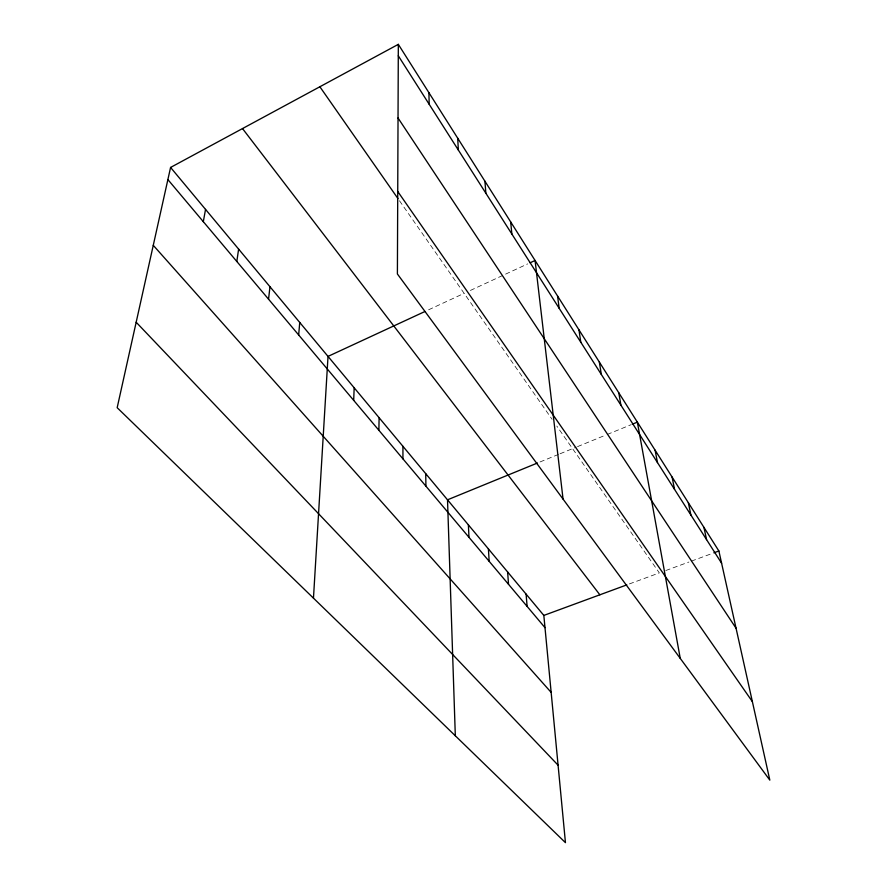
<?xml version="1.0" encoding="UTF-8"?>
<svg xmlns="http://www.w3.org/2000/svg" width="887" height="887" viewBox="0 0 887 887"><rect width="100%" height="100%" fill="white"/><g stroke="black" fill="none" stroke-linecap="round" stroke-linejoin="round"><path stroke-width="0.67" stroke-dasharray="4.43 3.33" d="M428.609 309.796L464.123 293.342M470.398 290.437L527.665 263.905M540.039 461.961L558.81 454.277M560.063 453.767L576.284 447.137M577.515 446.627L604.69 435.506M607.207 434.475L631.078 424.718M629.371 583.934L659.34 572.913L556.803 426.059M665.771 570.541L688.889 562.036M691.383 561.116L712.638 553.3M399.483 200.761L552.091 419.318"/><path stroke-width="1.33" d="M398.33 44.35L397.398 273.972L769.827 780.128L718.88 550.993L398.33 44.35L170.581 167.443L117.173 407.698L565.451 842.65L543.831 615.423L170.581 167.443M378.882 430.284L379.104 417.722M353.691 400.347L354.168 387.785M313.466 598.16L328.024 356.397L424.884 311.525M298.664 334.976L299.739 322.458M268.55 299.196L269.97 286.734M236.818 261.488L238.614 249.103M203.311 221.672L205.54 209.399M530.138 262.763L535.072 260.479L563.057 499.104M537.489 463.003L447.514 499.813L455.319 735.789M632.331 424.197L637.354 422.145L680.251 658.376M543.831 615.423L626.799 584.888M713.88 552.834L718.88 550.993M136.166 322.225L558.078 765.193M153.274 245.322L551.149 692.381M167.887 179.584L544.984 627.641M242.506 128.571L599.856 594.8M319.874 86.76L397.93 198.544M397.731 191.459L752.387 701.661M398.03 118.004L736.055 628.24M398.285 55.781L721.608 563.234M703.934 527.366L706.573 539.651M688.345 502.729L690.906 515.059M672.08 477.029L674.552 489.391M655.105 450.186L657.478 462.582M618.793 392.797L620.911 405.204M599.346 362.062L601.331 374.458M578.967 329.842L580.774 342.216M557.557 296.025L559.198 308.343M510.668 221.905L511.877 234.068M526.091 594.124L527.122 606.42M484.923 181.203L485.865 193.244M507.63 571.982L508.528 584.322M488.415 548.909L489.169 561.316M457.703 138.184L458.357 150.069M468.391 524.882L468.979 537.334M428.887 92.647L429.208 104.322M425.716 473.658L425.926 486.187M402.931 446.316L402.942 458.867"/></g></svg>
